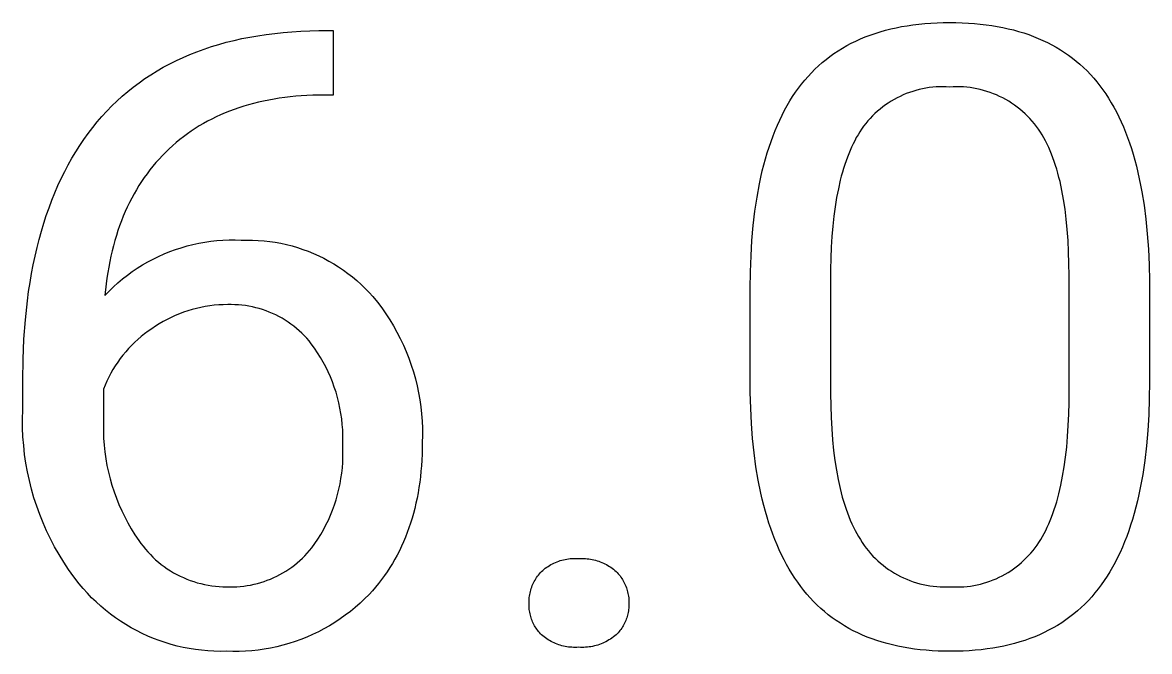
# Model space of a CAD drawing. Header units: millimetres. Extents: x -1480 to 5249, y -840 to 3860.
# Drawn here: x 3470.2 to 3540.7, y -545.5 to -506.1 of the extents above; entities that cross this region are included whole.
import ezdxf

# ---------------------------------------------------------------- set-up
doc = ezdxf.new("R2010")
doc.units = ezdxf.units.MM
doc.header["$MEASUREMENT"] = 0
doc.layers.add('Domyslna', color=7, linetype='Continuous', true_color=0x000000)

msp = doc.modelspace()

# ---------------------------------------------------------------- linework, layer by layer
at = {"layer": 'Domyslna'}
for p, q in [((3526.294, -506.161), (3526.667, -506.125)), ((3526.667, -506.125), (3527.047, -506.097)), ((3527.047, -506.097), (3527.433, -506.077)), ((3527.433, -506.077), (3527.826, -506.065)), ((3527.826, -506.065), (3528.226, -506.061)), ((3528.226, -506.061), (3528.622, -506.065)), ((3528.622, -506.065), (3529.012, -506.076)), ((3529.012, -506.076), (3529.395, -506.096)), ((3529.395, -506.096), (3529.771, -506.123)), ((3529.771, -506.123), (3530.141, -506.158)), ((3484.9, -506.885), (3485.419, -506.807)), ((3485.419, -506.807), (3485.946, -506.74)), ((3485.946, -506.74), (3486.483, -506.684)), ((3486.483, -506.684), (3487.028, -506.639)), ((3487.028, -506.639), (3487.582, -506.604)), ((3487.582, -506.604), (3488.145, -506.58)), ((3488.145, -506.58), (3488.716, -506.566)), ((3488.716, -506.566), (3489.616, -506.566)), ((3489.616, -506.566), (3489.616, -510.608)), ((3523.239, -506.847), (3523.552, -506.739)), ((3523.552, -506.739), (3523.871, -506.639)), ((3523.871, -506.639), (3524.197, -506.547)), ((3524.197, -506.547), (3524.53, -506.462)), ((3524.53, -506.462), (3524.869, -506.386)), ((3524.869, -506.386), (3525.216, -506.318)), ((3525.216, -506.318), (3525.568, -506.258)), ((3525.568, -506.258), (3525.928, -506.205)), ((3525.928, -506.205), (3526.294, -506.161)), ((3530.141, -506.158), (3530.504, -506.2)), ((3530.504, -506.2), (3530.861, -506.251)), ((3530.861, -506.251), (3531.211, -506.309)), ((3531.211, -506.309), (3531.555, -506.375)), ((3531.555, -506.375), (3531.892, -506.448)), ((3531.892, -506.448), (3532.222, -506.529)), ((3532.222, -506.529), (3532.546, -506.619)), ((3532.546, -506.619), (3532.863, -506.715)), ((3532.863, -506.715), (3533.174, -506.82)), ((3533.174, -506.82), (3533.478, -506.932)), ((3481.977, -507.574), (3482.442, -507.433)), ((3482.442, -507.433), (3482.916, -507.302)), ((3482.916, -507.302), (3483.399, -507.181)), ((3483.399, -507.181), (3483.89, -507.072)), ((3483.89, -507.072), (3484.391, -506.973)), ((3484.391, -506.973), (3484.9, -506.885)), ((3521.504, -507.666), (3521.776, -507.51)), ((3521.776, -507.51), (3522.055, -507.361)), ((3522.055, -507.361), (3522.341, -507.221)), ((3522.341, -507.221), (3522.634, -507.088)), ((3522.634, -507.088), (3522.933, -506.964)), ((3522.933, -506.964), (3523.239, -506.847)), ((3533.478, -506.932), (3533.775, -507.052)), ((3533.775, -507.052), (3534.066, -507.18)), ((3534.066, -507.18), (3534.35, -507.315)), ((3534.35, -507.315), (3534.628, -507.459)), ((3534.628, -507.459), (3534.899, -507.61)), ((3480.205, -508.247), (3480.635, -508.063)), ((3480.635, -508.063), (3481.073, -507.89)), ((3481.073, -507.89), (3481.52, -507.727)), ((3481.52, -507.727), (3481.977, -507.574)), ((3520.481, -508.372), (3520.726, -508.184)), ((3520.726, -508.184), (3520.979, -508.003)), ((3520.979, -508.003), (3521.238, -507.831)), ((3521.238, -507.831), (3521.504, -507.666)), ((3534.899, -507.61), (3535.163, -507.769)), ((3535.163, -507.769), (3535.421, -507.935)), ((3535.421, -507.935), (3535.673, -508.109)), ((3535.673, -508.109), (3535.917, -508.291)), ((3478.576, -509.092), (3478.97, -508.865)), ((3478.97, -508.865), (3479.373, -508.648)), ((3479.373, -508.648), (3479.785, -508.442)), ((3479.785, -508.442), (3480.205, -508.247)), ((3519.784, -508.986), (3520.009, -508.774)), ((3520.009, -508.774), (3520.242, -508.569)), ((3520.242, -508.569), (3520.481, -508.372)), ((3535.917, -508.291), (3536.156, -508.481)), ((3536.156, -508.481), (3536.387, -508.678)), ((3536.387, -508.678), (3536.612, -508.884)), ((3536.612, -508.884), (3536.831, -509.097)), ((3477.448, -509.837), (3477.815, -509.578)), ((3477.815, -509.578), (3478.191, -509.329)), ((3478.191, -509.329), (3478.576, -509.092)), ((3519.147, -509.672), (3519.353, -509.436)), ((3519.353, -509.436), (3519.565, -509.207)), ((3519.565, -509.207), (3519.784, -508.986)), ((3536.831, -509.097), (3537.042, -509.317)), ((3537.042, -509.317), (3537.248, -509.546)), ((3537.248, -509.546), (3537.446, -509.782)), ((3476.74, -510.387), (3477.09, -510.106)), ((3477.09, -510.106), (3477.448, -509.837)), ((3518.57, -510.431), (3518.756, -510.17)), ((3518.756, -510.17), (3518.948, -509.917)), ((3518.948, -509.917), (3519.147, -509.672)), ((3526.116, -510.314), (3525.912, -510.375)), ((3526.322, -510.26), (3526.116, -510.314)), ((3526.53, -510.214), (3526.322, -510.26)), ((3526.74, -510.174), (3526.53, -510.214)), ((3526.95, -510.142), (3526.74, -510.174)), ((3527.162, -510.117), (3526.95, -510.142)), ((3527.374, -510.099), (3527.162, -510.117)), ((3527.587, -510.089), (3527.374, -510.099)), ((3527.8, -510.086), (3527.587, -510.089)), ((3528.013, -510.091), (3527.8, -510.086)), ((3528.226, -510.103), (3528.013, -510.091)), ((3528.44, -510.091), (3528.226, -510.103)), ((3528.655, -510.086), (3528.44, -510.091)), ((3528.87, -510.089), (3528.655, -510.086)), ((3529.084, -510.1), (3528.87, -510.089)), ((3529.298, -510.117), (3529.084, -510.1)), ((3529.512, -510.142), (3529.298, -510.117)), ((3529.724, -510.175), (3529.512, -510.142)), ((3529.935, -510.214), (3529.724, -510.175)), ((3530.145, -510.261), (3529.935, -510.214)), ((3530.353, -510.315), (3530.145, -510.261)), ((3530.559, -510.376), (3530.353, -510.315)), ((3537.446, -509.782), (3537.638, -510.026)), ((3537.638, -510.026), (3537.824, -510.278)), ((3537.824, -510.278), (3538.004, -510.538)), ((3475.745, -511.292), (3476.068, -510.98)), ((3476.068, -510.98), (3476.4, -510.678)), ((3476.4, -510.678), (3476.74, -510.387)), ((3484.934, -511.055), (3484.621, -511.133)), ((3485.253, -510.983), (3484.934, -511.055)), ((3485.575, -510.918), (3485.253, -510.983)), ((3485.903, -510.859), (3485.575, -510.918)), ((3486.235, -510.806), (3485.903, -510.859)), ((3486.572, -510.759), (3486.235, -510.806)), ((3486.914, -510.719), (3486.572, -510.759)), ((3487.26, -510.684), (3486.914, -510.719)), ((3487.611, -510.656), (3487.26, -510.684)), ((3487.967, -510.634), (3487.611, -510.656)), ((3488.327, -510.618), (3487.967, -510.634)), ((3488.692, -510.608), (3488.327, -510.618)), ((3489.616, -510.608), (3488.692, -510.608)), ((3518.048, -511.265), (3518.216, -510.979)), ((3518.216, -510.979), (3518.39, -510.701)), ((3518.39, -510.701), (3518.57, -510.431)), ((3524.558, -510.993), (3524.378, -511.107)), ((3524.742, -510.885), (3524.558, -510.993)), ((3524.929, -510.783), (3524.742, -510.885)), ((3525.12, -510.688), (3524.929, -510.783)), ((3525.314, -510.6), (3525.12, -510.688)), ((3525.51, -510.518), (3525.314, -510.6)), ((3525.71, -510.443), (3525.51, -510.518)), ((3525.912, -510.375), (3525.71, -510.443)), ((3530.762, -510.444), (3530.559, -510.376)), ((3530.963, -510.52), (3530.762, -510.444)), ((3531.162, -510.602), (3530.963, -510.52)), ((3531.357, -510.69), (3531.162, -510.602)), ((3531.55, -510.786), (3531.357, -510.69)), ((3531.739, -510.888), (3531.55, -510.786)), ((3531.924, -510.997), (3531.739, -510.888)), ((3532.106, -511.111), (3531.924, -510.997)), ((3538.004, -510.538), (3538.179, -510.807)), ((3538.179, -510.807), (3538.348, -511.084)), ((3475.127, -511.949), (3475.432, -511.615)), ((3475.432, -511.615), (3475.745, -511.292)), ((3482.838, -511.728), (3482.557, -511.849)), ((3483.123, -511.614), (3482.838, -511.728)), ((3483.413, -511.505), (3483.123, -511.614)), ((3483.708, -511.403), (3483.413, -511.505)), ((3484.008, -511.307), (3483.708, -511.403)), ((3484.312, -511.216), (3484.008, -511.307)), ((3484.621, -511.133), (3484.312, -511.216)), ((3517.73, -511.864), (3517.886, -511.56)), ((3517.886, -511.56), (3518.048, -511.265)), ((3523.545, -511.768), (3523.392, -511.917)), ((3523.702, -511.625), (3523.545, -511.768)), ((3523.864, -511.487), (3523.702, -511.625)), ((3524.031, -511.354), (3523.864, -511.487)), ((3524.203, -511.228), (3524.031, -511.354)), ((3524.378, -511.107), (3524.203, -511.228)), ((3532.283, -511.232), (3532.106, -511.111)), ((3532.456, -511.359), (3532.283, -511.232)), ((3532.625, -511.492), (3532.456, -511.359)), ((3532.789, -511.631), (3532.625, -511.492)), ((3532.948, -511.775), (3532.789, -511.631)), ((3538.348, -511.084), (3538.511, -511.37)), ((3538.511, -511.37), (3538.668, -511.664)), ((3538.668, -511.664), (3538.819, -511.967)), ((3474.544, -512.648), (3474.831, -512.294)), ((3474.831, -512.294), (3475.127, -511.949)), ((3481.481, -512.395), (3481.223, -512.546)), ((3481.743, -512.249), (3481.481, -512.395)), ((3482.01, -512.11), (3481.743, -512.249)), ((3482.281, -511.976), (3482.01, -512.11)), ((3482.557, -511.849), (3482.281, -511.976)), ((3517.435, -512.496), (3517.579, -512.176)), ((3517.579, -512.176), (3517.73, -511.864)), ((3522.967, -512.395), (3522.837, -512.563)), ((3523.103, -512.231), (3522.967, -512.395)), ((3523.245, -512.072), (3523.103, -512.231)), ((3523.392, -511.917), (3523.245, -512.072)), ((3533.102, -511.925), (3532.948, -511.775)), ((3533.251, -512.08), (3533.102, -511.925)), ((3533.395, -512.239), (3533.251, -512.08)), ((3533.532, -512.404), (3533.395, -512.239)), ((3533.665, -512.573), (3533.532, -512.404)), ((3538.819, -511.967), (3538.965, -512.277)), ((3538.965, -512.277), (3539.105, -512.597)), ((3473.997, -513.387), (3474.266, -513.013)), ((3474.266, -513.013), (3474.544, -512.648)), ((3480.479, -513.039), (3480.241, -513.215)), ((3480.723, -512.868), (3480.479, -513.039)), ((3480.971, -512.704), (3480.723, -512.868)), ((3481.223, -512.546), (3480.971, -512.704)), ((3517.037, -513.509), (3517.163, -513.163)), ((3517.163, -513.163), (3517.296, -512.825)), ((3517.296, -512.825), (3517.435, -512.496)), ((3522.485, -513.092), (3522.379, -513.276)), ((3522.594, -512.913), (3522.485, -513.092)), ((3522.712, -512.736), (3522.594, -512.913)), ((3522.837, -512.563), (3522.712, -512.736)), ((3533.791, -512.747), (3533.665, -512.573)), ((3533.911, -512.925), (3533.791, -512.747)), ((3534.021, -513.105), (3533.911, -512.925)), ((3534.128, -513.291), (3534.021, -513.105)), ((3539.105, -512.597), (3539.239, -512.924)), ((3539.239, -512.924), (3539.368, -513.26)), ((3473.487, -514.165), (3473.737, -513.771)), ((3473.737, -513.771), (3473.997, -513.387)), ((3479.553, -513.782), (3479.333, -513.983)), ((3479.777, -513.587), (3479.553, -513.782)), ((3480.007, -513.398), (3479.777, -513.587)), ((3480.241, -513.215), (3480.007, -513.398)), ((3516.801, -514.226), (3516.916, -513.863)), ((3516.916, -513.863), (3517.037, -513.509)), ((3522.083, -513.865), (3521.991, -514.073)), ((3522.178, -513.663), (3522.083, -513.865)), ((3522.277, -513.467), (3522.178, -513.663)), ((3522.379, -513.276), (3522.277, -513.467)), ((3534.232, -513.484), (3534.128, -513.291)), ((3534.332, -513.683), (3534.232, -513.484)), ((3534.428, -513.889), (3534.332, -513.683)), ((3534.521, -514.101), (3534.428, -513.889)), ((3539.368, -513.26), (3539.49, -513.605)), ((3539.49, -513.605), (3539.607, -513.958)), ((3473.013, -514.981), (3473.245, -514.568)), ((3473.245, -514.568), (3473.487, -514.165)), ((3478.909, -514.402), (3478.705, -514.619)), ((3479.118, -514.19), (3478.909, -514.402)), ((3479.333, -513.983), (3479.118, -514.19)), ((3516.692, -514.598), (3516.801, -514.226)), ((3521.816, -514.507), (3521.734, -514.733)), ((3521.902, -514.287), (3521.816, -514.507)), ((3521.991, -514.073), (3521.902, -514.287)), ((3534.61, -514.32), (3534.521, -514.101)), ((3534.696, -514.545), (3534.61, -514.32)), ((3534.778, -514.777), (3534.696, -514.545)), ((3539.607, -513.958), (3539.719, -514.319)), ((3539.719, -514.319), (3539.824, -514.689)), ((3472.79, -515.404), (3473.013, -514.981)), ((3478.13, -515.302), (3477.95, -515.54)), ((3478.316, -515.069), (3478.13, -515.302)), ((3478.508, -514.841), (3478.316, -515.069)), ((3478.705, -514.619), (3478.508, -514.841)), ((3516.491, -515.366), (3516.588, -514.978)), ((3516.588, -514.978), (3516.692, -514.598)), ((3521.58, -515.202), (3521.508, -515.445)), ((3521.656, -514.964), (3521.58, -515.202)), ((3521.734, -514.733), (3521.656, -514.964)), ((3534.857, -515.016), (3534.778, -514.777)), ((3534.933, -515.261), (3534.857, -515.016)), ((3535.004, -515.512), (3534.933, -515.261)), ((3539.824, -514.689), (3539.924, -515.067)), ((3539.924, -515.067), (3540.018, -515.453)), ((3472.37, -516.279), (3472.575, -515.837)), ((3472.575, -515.837), (3472.79, -515.404)), ((3477.775, -515.783), (3477.606, -516.031)), ((3477.95, -515.54), (3477.775, -515.783)), ((3516.314, -516.169), (3516.4, -515.763)), ((3516.4, -515.763), (3516.491, -515.366)), ((3521.374, -515.95), (3521.253, -516.478)), ((3521.439, -515.694), (3521.374, -515.95)), ((3521.508, -515.445), (3521.439, -515.694)), ((3535.073, -515.771), (3535.004, -515.512)), ((3535.138, -516.035), (3535.073, -515.771)), ((3540.018, -515.453), (3540.106, -515.848)), ((3540.106, -515.848), (3540.189, -516.252)), ((3472.175, -516.732), (3472.37, -516.279)), ((3477.286, -516.543), (3477.134, -516.807)), ((3477.443, -516.285), (3477.286, -516.543)), ((3477.606, -516.031), (3477.443, -516.285)), ((3516.161, -517.005), (3516.314, -516.169)), ((3521.253, -516.478), (3521.146, -517.029)), ((3535.257, -516.584), (3535.138, -516.035)), ((3535.362, -517.159), (3535.257, -516.584)), ((3540.189, -516.252), (3540.266, -516.663)), ((3540.266, -516.663), (3540.402, -517.512)), ((3471.81, -517.665), (3471.988, -517.194)), ((3471.988, -517.194), (3472.175, -516.732)), ((3476.848, -517.35), (3476.714, -517.63)), ((3476.988, -517.076), (3476.848, -517.35)), ((3477.134, -516.807), (3476.988, -517.076)), ((3516.031, -517.876), (3516.161, -517.005)), ((3521.146, -517.029), (3521.052, -517.604)), ((3535.453, -517.76), (3535.362, -517.159)), ((3471.641, -518.147), (3471.81, -517.665)), ((3476.585, -517.914), (3476.462, -518.204)), ((3476.714, -517.63), (3476.585, -517.914)), ((3515.925, -518.78), (3516.031, -517.876)), ((3521.052, -517.604), (3520.972, -518.203)), ((3535.53, -518.388), (3535.453, -517.76)), ((3540.402, -517.512), (3540.516, -518.395)), ((3471.332, -519.139), (3471.482, -518.638)), ((3471.482, -518.638), (3471.641, -518.147)), ((3476.233, -518.799), (3476.128, -519.104)), ((3476.345, -518.499), (3476.233, -518.799)), ((3476.462, -518.204), (3476.345, -518.499)), ((3515.842, -519.719), (3515.925, -518.78)), ((3520.905, -518.825), (3520.851, -519.471)), ((3520.972, -518.203), (3520.905, -518.825)), ((3535.593, -519.041), (3535.53, -518.388)), ((3540.516, -518.395), (3540.607, -519.31)), ((3471.19, -519.65), (3471.332, -519.139)), ((3476.028, -519.415), (3475.934, -519.73)), ((3476.128, -519.104), (3476.028, -519.415)), ((3520.851, -519.471), (3520.811, -520.14)), ((3535.642, -519.721), (3535.593, -519.041)), ((3540.607, -519.31), (3540.674, -520.26)), ((3470.935, -520.7), (3471.058, -520.17)), ((3471.058, -520.17), (3471.19, -519.65)), ((3475.845, -520.051), (3475.762, -520.377)), ((3475.934, -519.73), (3475.845, -520.051)), ((3479.728, -520.29), (3480.09, -520.172)), ((3480.09, -520.172), (3480.456, -520.066)), ((3480.456, -520.066), (3480.825, -519.974)), ((3480.825, -519.974), (3481.197, -519.894)), ((3481.197, -519.894), (3481.572, -519.827)), ((3481.572, -519.827), (3481.949, -519.773)), ((3481.949, -519.773), (3482.327, -519.732)), ((3482.327, -519.732), (3482.707, -519.705)), ((3482.707, -519.705), (3483.088, -519.691)), ((3483.088, -519.691), (3483.468, -519.69)), ((3483.468, -519.69), (3483.849, -519.702)), ((3483.849, -519.702), (3484.206, -519.694)), ((3484.206, -519.694), (3484.563, -519.698)), ((3484.563, -519.698), (3484.92, -519.714)), ((3484.92, -519.714), (3485.276, -519.742)), ((3485.276, -519.742), (3485.631, -519.782)), ((3485.631, -519.782), (3485.984, -519.835)), ((3485.984, -519.835), (3486.335, -519.899)), ((3486.335, -519.899), (3486.684, -519.976)), ((3486.684, -519.976), (3487.03, -520.065)), ((3487.03, -520.065), (3487.373, -520.165)), ((3487.373, -520.165), (3487.712, -520.277)), ((3515.783, -520.691), (3515.842, -519.719)), ((3520.811, -520.14), (3520.784, -520.833)), ((3535.677, -520.427), (3535.642, -519.721)), ((3470.821, -521.24), (3470.935, -520.7)), ((3475.685, -520.709), (3475.614, -521.045)), ((3475.762, -520.377), (3475.685, -520.709)), ((3477.993, -521.067), (3478.328, -520.887)), ((3478.328, -520.887), (3478.67, -520.72)), ((3478.67, -520.72), (3479.018, -520.565)), ((3479.018, -520.565), (3479.371, -520.421)), ((3479.371, -520.421), (3479.728, -520.29)), ((3487.712, -520.277), (3488.047, -520.401)), ((3488.047, -520.401), (3488.377, -520.536)), ((3488.377, -520.536), (3488.703, -520.683)), ((3488.703, -520.683), (3489.024, -520.84)), ((3489.024, -520.84), (3489.339, -521.008)), ((3515.748, -521.697), (3515.783, -520.691)), ((3520.784, -520.833), (3520.771, -521.55)), ((3535.698, -521.159), (3535.677, -520.427)), ((3540.674, -520.26), (3540.719, -521.243)), ((3470.717, -521.79), (3470.821, -521.24)), ((3475.548, -521.386), (3475.489, -521.733)), ((3475.614, -521.045), (3475.548, -521.386)), ((3477.025, -521.673), (3477.341, -521.46)), ((3477.341, -521.46), (3477.663, -521.258)), ((3477.663, -521.258), (3477.993, -521.067)), ((3489.339, -521.008), (3489.648, -521.188)), ((3489.648, -521.188), (3489.95, -521.377)), ((3489.95, -521.377), (3490.246, -521.577)), ((3490.246, -521.577), (3490.535, -521.787)), ((3520.771, -521.55), (3520.771, -529.322)), ((3535.705, -521.917), (3535.698, -521.159)), ((3540.719, -521.243), (3540.74, -522.26)), ((3470.534, -522.919), (3470.621, -522.35)), ((3470.621, -522.35), (3470.717, -521.79)), ((3475.435, -522.085), (3475.386, -522.442)), ((3475.489, -521.733), (3475.435, -522.085)), ((3476.127, -522.378), (3476.418, -522.133)), ((3476.418, -522.133), (3476.718, -521.898)), ((3476.718, -521.898), (3477.025, -521.673)), ((3490.535, -521.787), (3490.817, -522.007)), ((3490.817, -522.007), (3491.091, -522.236)), ((3491.091, -522.236), (3491.356, -522.475)), ((3515.736, -522.738), (3515.748, -521.697)), ((3535.705, -529.874), (3535.705, -521.917)), ((3540.74, -522.26), (3540.74, -528.584)), ((3470.457, -523.498), (3470.534, -522.919)), ((3475.386, -522.442), (3475.307, -523.172)), ((3475.307, -523.172), (3475.571, -522.898)), ((3475.571, -522.898), (3475.844, -522.633)), ((3475.844, -522.633), (3476.127, -522.378)), ((3491.356, -522.475), (3491.614, -522.722)), ((3491.614, -522.722), (3491.863, -522.978)), ((3491.863, -522.978), (3492.103, -523.243)), ((3515.736, -529.243), (3515.736, -522.738)), ((3470.329, -524.685), (3470.457, -523.498)), ((3482.439, -523.762), (3482.158, -523.785)), ((3482.721, -523.748), (3482.439, -523.762)), ((3483.003, -523.744), (3482.721, -523.748)), ((3483.225, -523.741), (3483.003, -523.744)), ((3483.447, -523.745), (3483.225, -523.741)), ((3483.669, -523.758), (3483.447, -523.745)), ((3483.89, -523.777), (3483.669, -523.758)), ((3492.103, -523.243), (3492.384, -523.593)), ((3492.384, -523.593), (3492.653, -523.952)), ((3479.714, -524.424), (3479.457, -524.541)), ((3479.974, -524.316), (3479.714, -524.424)), ((3480.238, -524.217), (3479.974, -524.316)), ((3480.505, -524.127), (3480.238, -524.217)), ((3480.775, -524.046), (3480.505, -524.127)), ((3481.048, -523.975), (3480.775, -524.046)), ((3481.323, -523.913), (3481.048, -523.975)), ((3481.6, -523.861), (3481.323, -523.913)), ((3481.878, -523.818), (3481.6, -523.861)), ((3482.158, -523.785), (3481.878, -523.818)), ((3484.111, -523.805), (3483.89, -523.777)), ((3484.33, -523.84), (3484.111, -523.805)), ((3484.548, -523.883), (3484.33, -523.84)), ((3484.765, -523.933), (3484.548, -523.883)), ((3484.979, -523.991), (3484.765, -523.933)), ((3485.192, -524.056), (3484.979, -523.991)), ((3485.402, -524.129), (3485.192, -524.056)), ((3485.609, -524.209), (3485.402, -524.129)), ((3485.813, -524.296), (3485.609, -524.209)), ((3486.015, -524.39), (3485.813, -524.296)), ((3486.213, -524.491), (3486.015, -524.39)), ((3492.653, -523.952), (3492.91, -524.32)), ((3492.91, -524.32), (3493.155, -524.696)), ((3470.238, -525.911), (3470.329, -524.685)), ((3478.476, -525.095), (3478.243, -525.254)), ((3478.714, -524.944), (3478.476, -525.095)), ((3478.957, -524.801), (3478.714, -524.944)), ((3479.205, -524.667), (3478.957, -524.801)), ((3479.457, -524.541), (3479.205, -524.667)), ((3486.407, -524.599), (3486.213, -524.491)), ((3486.597, -524.714), (3486.407, -524.599)), ((3486.784, -524.835), (3486.597, -524.714)), ((3486.966, -524.962), (3486.784, -524.835)), ((3487.143, -525.096), (3486.966, -524.962)), ((3487.316, -525.236), (3487.143, -525.096)), ((3493.155, -524.696), (3493.387, -525.08)), ((3493.387, -525.08), (3493.606, -525.472)), ((3477.585, -525.742), (3477.377, -525.919)), ((3477.799, -525.572), (3477.585, -525.742)), ((3478.018, -525.409), (3477.799, -525.572)), ((3478.243, -525.254), (3478.018, -525.409)), ((3487.483, -525.382), (3487.316, -525.236)), ((3487.646, -525.534), (3487.483, -525.382)), ((3487.803, -525.691), (3487.646, -525.534)), ((3487.955, -525.853), (3487.803, -525.691)), ((3488.1, -526.021), (3487.955, -525.853)), ((3493.606, -525.472), (3493.812, -525.871)), ((3493.812, -525.871), (3494.004, -526.276)), ((3470.184, -527.177), (3470.238, -525.911)), ((3476.792, -526.494), (3476.611, -526.698)), ((3476.981, -526.296), (3476.792, -526.494)), ((3477.176, -526.104), (3476.981, -526.296)), ((3477.377, -525.919), (3477.176, -526.104)), ((3488.24, -526.193), (3488.1, -526.021)), ((3488.441, -526.471), (3488.24, -526.193)), ((3488.632, -526.755), (3488.441, -526.471)), ((3494.004, -526.276), (3494.182, -526.688)), ((3470.165, -528.481), (3470.184, -527.177)), ((3476.27, -527.125), (3476.111, -527.347)), ((3476.437, -526.909), (3476.27, -527.125)), ((3476.611, -526.698), (3476.437, -526.909)), ((3488.813, -527.046), (3488.632, -526.755)), ((3488.984, -527.343), (3488.813, -527.046)), ((3494.182, -526.688), (3494.347, -527.106)), ((3494.347, -527.106), (3494.498, -527.528)), ((3475.817, -527.808), (3475.681, -528.045)), ((3475.96, -527.575), (3475.817, -527.808)), ((3476.111, -527.347), (3475.96, -527.575)), ((3489.144, -527.646), (3488.984, -527.343)), ((3489.295, -527.954), (3489.144, -527.646)), ((3489.434, -528.267), (3489.295, -527.954)), ((3494.498, -527.528), (3494.634, -527.956)), ((3494.634, -527.956), (3494.756, -528.388)), ((3470.165, -530.352), (3470.165, -528.481)), ((3475.436, -528.533), (3475.326, -528.784)), ((3475.555, -528.287), (3475.436, -528.533)), ((3475.681, -528.045), (3475.555, -528.287)), ((3489.562, -528.584), (3489.434, -528.267)), ((3489.68, -528.906), (3489.562, -528.584)), ((3494.756, -528.388), (3494.864, -528.824)), ((3540.74, -528.584), (3540.729, -529.636)), ((3475.326, -528.784), (3475.225, -529.037)), ((3475.225, -529.037), (3475.225, -530.837)), ((3489.786, -529.232), (3489.68, -528.906)), ((3489.881, -529.561), (3489.786, -529.232)), ((3494.864, -528.824), (3494.957, -529.263)), ((3494.957, -529.263), (3495.035, -529.705)), ((3515.761, -530.238), (3515.736, -529.243)), ((3520.771, -529.322), (3520.778, -530.084)), ((3489.964, -529.893), (3489.881, -529.561)), ((3490.036, -530.228), (3489.964, -529.893)), ((3495.035, -529.705), (3495.098, -530.149)), ((3520.778, -530.084), (3520.8, -530.82)), ((3535.688, -530.61), (3535.705, -529.874)), ((3540.729, -529.636), (3540.693, -530.655)), ((3470.151, -530.909), (3470.165, -530.352)), ((3490.097, -530.565), (3490.036, -530.228)), ((3490.145, -530.904), (3490.097, -530.565)), ((3495.098, -530.149), (3495.147, -530.595)), ((3495.147, -530.595), (3495.18, -531.043)), ((3515.809, -531.202), (3515.761, -530.238)), ((3520.8, -530.82), (3520.837, -531.532)), ((3535.658, -531.321), (3535.688, -530.61)), ((3540.693, -530.655), (3540.634, -531.639)), ((3470.156, -531.465), (3470.151, -530.909)), ((3470.179, -532.022), (3470.156, -531.465)), ((3475.225, -530.837), (3475.212, -531.265)), ((3475.212, -531.265), (3475.213, -531.693)), ((3490.182, -531.245), (3490.145, -530.904)), ((3490.208, -531.586), (3490.182, -531.245)), ((3495.18, -531.043), (3495.198, -531.491)), ((3495.198, -531.491), (3495.202, -531.94)), ((3515.881, -532.134), (3515.809, -531.202)), ((3520.837, -531.532), (3520.888, -532.217)), ((3535.614, -532.007), (3535.658, -531.321)), ((3470.222, -532.577), (3470.179, -532.022)), ((3475.213, -531.693), (3475.229, -532.121)), ((3475.229, -532.121), (3475.26, -532.548)), ((3490.221, -531.929), (3490.208, -531.586)), ((3490.223, -532.271), (3490.221, -531.929)), ((3495.202, -531.94), (3495.19, -532.389)), ((3515.975, -533.035), (3515.881, -532.134)), ((3520.888, -532.217), (3520.953, -532.878)), ((3535.556, -532.668), (3535.614, -532.007)), ((3540.634, -531.639), (3540.552, -532.589)), ((3470.283, -533.131), (3470.222, -532.577)), ((3475.26, -532.548), (3475.306, -532.974)), ((3490.212, -532.614), (3490.223, -532.271)), ((3490.222, -532.953), (3490.212, -532.614)), ((3495.187, -532.758), (3495.177, -533.122)), ((3495.19, -532.389), (3495.187, -532.758)), ((3520.953, -532.878), (3521.033, -533.513)), ((3535.486, -533.304), (3535.556, -532.668)), ((3540.552, -532.589), (3540.446, -533.505)), ((3470.363, -533.682), (3470.283, -533.131)), ((3475.306, -532.974), (3475.366, -533.397)), ((3475.366, -533.397), (3475.441, -533.819)), ((3490.183, -533.972), (3490.208, -533.633)), ((3490.208, -533.633), (3490.221, -533.294)), ((3490.221, -533.294), (3490.222, -532.953)), ((3495.161, -533.482), (3495.138, -533.838)), ((3495.177, -533.122), (3495.161, -533.482)), ((3516.092, -533.905), (3515.975, -533.035)), ((3521.033, -533.513), (3521.128, -534.123)), ((3535.401, -533.914), (3535.486, -533.304)), ((3540.446, -533.505), (3540.316, -534.386)), ((3470.461, -534.23), (3470.363, -533.682)), ((3470.579, -534.774), (3470.461, -534.23)), ((3475.441, -533.819), (3475.53, -534.238)), ((3475.53, -534.238), (3475.634, -534.653)), ((3490.098, -534.647), (3490.146, -534.311)), ((3490.146, -534.311), (3490.183, -533.972)), ((3495.109, -534.188), (3495.073, -534.534)), ((3495.138, -533.838), (3495.109, -534.188)), ((3516.232, -534.743), (3516.092, -533.905)), ((3521.128, -534.123), (3521.237, -534.708)), ((3535.303, -534.5), (3535.401, -533.914)), ((3470.714, -535.315), (3470.579, -534.774)), ((3475.634, -534.653), (3475.752, -535.064)), ((3475.752, -535.064), (3475.884, -535.472)), ((3489.968, -535.315), (3490.039, -534.982)), ((3490.039, -534.982), (3490.098, -534.647)), ((3495.031, -534.876), (3494.982, -535.212)), ((3495.073, -534.534), (3495.031, -534.876)), ((3516.395, -535.55), (3516.232, -534.743)), ((3521.237, -534.708), (3521.361, -535.267)), ((3535.067, -535.596), (3535.192, -535.061)), ((3535.192, -535.061), (3535.303, -534.5)), ((3540.316, -534.386), (3540.162, -535.233)), ((3470.868, -535.85), (3470.714, -535.315)), ((3475.884, -535.472), (3476.03, -535.874)), ((3489.792, -535.971), (3489.886, -535.644)), ((3489.886, -535.644), (3489.968, -535.315)), ((3494.927, -535.544), (3494.865, -535.872)), ((3494.982, -535.212), (3494.927, -535.544)), ((3516.485, -535.942), (3516.395, -535.55)), ((3521.361, -535.267), (3521.428, -535.537)), ((3521.428, -535.537), (3521.499, -535.801)), ((3534.999, -535.855), (3535.067, -535.596)), ((3540.077, -535.643), (3539.985, -536.045)), ((3540.162, -535.233), (3540.077, -535.643)), ((3471.04, -536.38), (3470.868, -535.85)), ((3471.23, -536.903), (3471.04, -536.38)), ((3476.03, -535.874), (3476.19, -536.271)), ((3476.19, -536.271), (3476.364, -536.662)), ((3489.571, -536.615), (3489.687, -536.295)), ((3489.687, -536.295), (3489.792, -535.971)), ((3494.797, -536.195), (3494.722, -536.513)), ((3494.865, -535.872), (3494.797, -536.195)), ((3516.58, -536.326), (3516.485, -535.942)), ((3516.682, -536.702), (3516.58, -536.326)), ((3521.499, -535.801), (3521.574, -536.059)), ((3521.574, -536.059), (3521.652, -536.31)), ((3521.652, -536.31), (3521.734, -536.555)), ((3534.777, -536.593), (3534.854, -536.353)), ((3534.854, -536.353), (3534.929, -536.107)), ((3534.929, -536.107), (3534.999, -535.855)), ((3539.888, -536.438), (3539.785, -536.823)), ((3539.985, -536.045), (3539.888, -536.438)), ((3471.437, -537.42), (3471.23, -536.903)), ((3476.364, -536.662), (3476.551, -537.047)), ((3476.551, -537.047), (3476.751, -537.426)), ((3489.307, -537.241), (3489.445, -536.93)), ((3489.445, -536.93), (3489.571, -536.615)), ((3494.553, -537.135), (3494.458, -537.439)), ((3494.641, -536.826), (3494.553, -537.135)), ((3494.722, -536.513), (3494.641, -536.826)), ((3516.789, -537.07), (3516.682, -536.702)), ((3516.902, -537.43), (3516.789, -537.07)), ((3521.734, -536.555), (3521.819, -536.793)), ((3521.819, -536.793), (3521.909, -537.025)), ((3521.909, -537.025), (3522.001, -537.251)), ((3534.524, -537.274), (3534.611, -537.053)), ((3534.611, -537.053), (3534.696, -536.826)), ((3534.696, -536.826), (3534.777, -536.593)), ((3539.785, -536.823), (3539.676, -537.199)), ((3471.662, -537.929), (3471.437, -537.42)), ((3476.751, -537.426), (3476.964, -537.797)), ((3476.964, -537.797), (3477.19, -538.161)), ((3488.832, -538.143), (3489.001, -537.848)), ((3489.001, -537.848), (3489.159, -537.547)), ((3489.159, -537.547), (3489.307, -537.241)), ((3494.358, -537.739), (3494.25, -538.034)), ((3494.458, -537.439), (3494.358, -537.739)), ((3517.021, -537.783), (3516.902, -537.43)), ((3517.145, -538.127), (3517.021, -537.783)), ((3522.001, -537.251), (3522.098, -537.471)), ((3522.098, -537.471), (3522.198, -537.684)), ((3522.198, -537.684), (3522.302, -537.891)), ((3522.302, -537.891), (3522.409, -538.091)), ((3534.24, -537.899), (3534.338, -537.697)), ((3534.338, -537.697), (3534.432, -537.489)), ((3534.432, -537.489), (3534.524, -537.274)), ((3539.561, -537.567), (3539.44, -537.926)), ((3539.676, -537.199), (3539.561, -537.567)), ((3471.904, -538.431), (3471.662, -537.929)), ((3472.163, -538.924), (3471.904, -538.431)), ((3477.19, -538.161), (3477.428, -538.517)), ((3477.428, -538.517), (3477.561, -538.705)), ((3488.465, -538.716), (3488.653, -538.433)), ((3488.653, -538.433), (3488.832, -538.143)), ((3494.136, -538.324), (3494.016, -538.61)), ((3494.25, -538.034), (3494.136, -538.324)), ((3517.276, -538.464), (3517.145, -538.127)), ((3517.412, -538.793), (3517.276, -538.464)), ((3522.409, -538.091), (3522.52, -538.285)), ((3522.52, -538.285), (3522.635, -538.473)), ((3522.635, -538.473), (3522.751, -538.655)), ((3533.815, -538.645), (3533.926, -538.468)), ((3533.926, -538.468), (3534.034, -538.284)), ((3534.034, -538.284), (3534.139, -538.095)), ((3534.139, -538.095), (3534.24, -537.899)), ((3539.313, -538.276), (3539.18, -538.618)), ((3539.44, -537.926), (3539.313, -538.276)), ((3472.439, -539.408), (3472.163, -538.924)), ((3477.561, -538.705), (3477.701, -538.889)), ((3477.701, -538.889), (3477.847, -539.068)), ((3477.847, -539.068), (3477.999, -539.242)), ((3477.999, -539.242), (3478.157, -539.411)), ((3487.984, -539.324), (3488.128, -539.16)), ((3488.128, -539.16), (3488.267, -538.992)), ((3488.267, -538.992), (3488.465, -538.716)), ((3493.756, -539.167), (3493.616, -539.439)), ((3493.889, -538.891), (3493.756, -539.167)), ((3494.016, -538.61), (3493.889, -538.891)), ((3517.553, -539.114), (3517.412, -538.793)), ((3517.701, -539.427), (3517.553, -539.114)), ((3522.751, -538.655), (3522.873, -538.833)), ((3522.873, -538.833), (3523.002, -539.006)), ((3523.002, -539.006), (3523.136, -539.175)), ((3523.136, -539.175), (3523.276, -539.339)), ((3533.312, -539.314), (3533.446, -539.153)), ((3533.446, -539.153), (3533.575, -538.988)), ((3533.575, -538.988), (3533.698, -538.818)), ((3533.698, -538.818), (3533.815, -538.645)), ((3538.897, -539.276), (3538.747, -539.592)), ((3539.042, -538.951), (3538.897, -539.276)), ((3539.18, -538.618), (3539.042, -538.951)), ((3472.731, -539.882), (3472.439, -539.408)), ((3473.039, -540.346), (3472.731, -539.882)), ((3478.157, -539.411), (3478.321, -539.574)), ((3478.321, -539.574), (3478.49, -539.731)), ((3478.49, -539.731), (3478.665, -539.882)), ((3478.665, -539.882), (3478.845, -540.027)), ((3487.187, -540.063), (3487.356, -539.926)), ((3487.356, -539.926), (3487.521, -539.783)), ((3487.521, -539.783), (3487.68, -539.635)), ((3487.68, -539.635), (3487.835, -539.482)), ((3487.835, -539.482), (3487.984, -539.324)), ((3493.317, -539.969), (3493.157, -540.226)), ((3493.47, -539.706), (3493.317, -539.969)), ((3493.616, -539.439), (3493.47, -539.706)), ((3503.252, -540.036), (3503.346, -539.987)), ((3503.346, -539.987), (3503.44, -539.94)), ((3503.44, -539.94), (3503.537, -539.897)), ((3503.537, -539.897), (3503.635, -539.857)), ((3503.635, -539.857), (3503.734, -539.821)), ((3503.734, -539.821), (3503.834, -539.788)), ((3503.834, -539.788), (3503.935, -539.759)), ((3503.935, -539.759), (3504.037, -539.733)), ((3504.037, -539.733), (3504.141, -539.71)), ((3504.141, -539.71), (3504.244, -539.691)), ((3504.244, -539.691), (3504.349, -539.676)), ((3504.349, -539.676), (3504.454, -539.664)), ((3504.454, -539.664), (3504.559, -539.656)), ((3504.559, -539.656), (3504.664, -539.651)), ((3504.664, -539.651), (3504.77, -539.65)), ((3504.77, -539.65), (3504.875, -539.653)), ((3504.875, -539.653), (3504.981, -539.659)), ((3504.981, -539.659), (3505.087, -539.653)), ((3505.087, -539.653), (3505.194, -539.651)), ((3505.194, -539.651), (3505.3, -539.652)), ((3505.3, -539.652), (3505.407, -539.657)), ((3505.407, -539.657), (3505.513, -539.666)), ((3505.513, -539.666), (3505.619, -539.678)), ((3505.619, -539.678), (3505.724, -539.693)), ((3505.724, -539.693), (3505.829, -539.712)), ((3505.829, -539.712), (3505.933, -539.735)), ((3505.933, -539.735), (3506.036, -539.761)), ((3506.036, -539.761), (3506.138, -539.79)), ((3506.138, -539.79), (3506.24, -539.823)), ((3506.24, -539.823), (3506.34, -539.86)), ((3506.34, -539.86), (3506.439, -539.899)), ((3506.439, -539.899), (3506.536, -539.942)), ((3506.536, -539.942), (3506.632, -539.989)), ((3506.632, -539.989), (3506.726, -540.038)), ((3517.854, -539.733), (3517.701, -539.427)), ((3518.013, -540.03), (3517.854, -539.733)), ((3523.276, -539.339), (3523.422, -539.498)), ((3523.422, -539.498), (3523.573, -539.652)), ((3523.573, -539.652), (3523.73, -539.8)), ((3523.73, -539.8), (3523.891, -539.943)), ((3523.891, -539.943), (3524.058, -540.081)), ((3532.563, -540.044), (3532.722, -539.909)), ((3532.722, -539.909), (3532.877, -539.768)), ((3532.877, -539.768), (3533.027, -539.621)), ((3533.027, -539.621), (3533.172, -539.47)), ((3533.172, -539.47), (3533.312, -539.314)), ((3538.59, -539.899), (3538.428, -540.198)), ((3538.747, -539.592), (3538.59, -539.899)), ((3473.362, -540.8), (3473.039, -540.346)), ((3478.845, -540.027), (3479.03, -540.165)), ((3479.03, -540.165), (3479.219, -540.298)), ((3479.219, -540.298), (3479.413, -540.423)), ((3479.413, -540.423), (3479.611, -540.542)), ((3479.611, -540.542), (3479.813, -540.653)), ((3479.813, -540.653), (3480.019, -540.758)), ((3486.083, -540.758), (3486.276, -540.658)), ((3486.276, -540.658), (3486.466, -540.551)), ((3486.466, -540.551), (3486.652, -540.438)), ((3486.652, -540.438), (3486.835, -540.319)), ((3486.835, -540.319), (3487.013, -540.194)), ((3487.013, -540.194), (3487.187, -540.063)), ((3492.991, -540.48), (3492.819, -540.728)), ((3493.157, -540.226), (3492.991, -540.48)), ((3502.409, -540.766), (3502.466, -540.688)), ((3502.466, -540.688), (3502.527, -540.613)), ((3502.527, -540.613), (3502.59, -540.539)), ((3502.59, -540.539), (3502.655, -540.468)), ((3502.655, -540.468), (3502.734, -540.398)), ((3502.734, -540.398), (3502.815, -540.33)), ((3502.815, -540.33), (3502.898, -540.266)), ((3502.898, -540.266), (3502.984, -540.204)), ((3502.984, -540.204), (3503.071, -540.145)), ((3503.071, -540.145), (3503.161, -540.089)), ((3503.161, -540.089), (3503.252, -540.036)), ((3506.726, -540.038), (3506.819, -540.091)), ((3506.819, -540.091), (3506.91, -540.146)), ((3506.91, -540.146), (3506.999, -540.205)), ((3506.999, -540.205), (3507.085, -540.267)), ((3507.085, -540.267), (3507.17, -540.331)), ((3507.17, -540.331), (3507.253, -540.398)), ((3507.253, -540.398), (3507.333, -540.468)), ((3507.333, -540.468), (3507.397, -540.536)), ((3507.397, -540.536), (3507.46, -540.605)), ((3507.46, -540.605), (3507.52, -540.676)), ((3507.52, -540.676), (3507.577, -540.749)), ((3518.177, -540.32), (3518.013, -540.03)), ((3518.348, -540.602), (3518.177, -540.32)), ((3518.524, -540.876), (3518.348, -540.602)), ((3524.058, -540.081), (3524.229, -540.212)), ((3524.229, -540.212), (3524.404, -540.338)), ((3524.404, -540.338), (3524.584, -540.457)), ((3524.584, -540.457), (3524.767, -540.57)), ((3524.767, -540.57), (3524.955, -540.677)), ((3524.955, -540.677), (3525.146, -540.777)), ((3531.517, -540.737), (3531.7, -540.637)), ((3531.7, -540.637), (3531.881, -540.53)), ((3531.881, -540.53), (3532.057, -540.418)), ((3532.057, -540.418), (3532.23, -540.299)), ((3532.23, -540.299), (3532.398, -540.174)), ((3532.398, -540.174), (3532.563, -540.044)), ((3538.26, -540.488), (3538.086, -540.77)), ((3538.428, -540.198), (3538.26, -540.488)), ((3473.701, -541.242), (3473.362, -540.8)), ((3473.951, -541.54), (3473.701, -541.242)), ((3480.019, -540.758), (3480.229, -540.855)), ((3480.229, -540.855), (3480.442, -540.945)), ((3480.442, -540.945), (3480.657, -541.028)), ((3480.657, -541.028), (3480.876, -541.103)), ((3480.876, -541.103), (3481.097, -541.171)), ((3481.097, -541.171), (3481.32, -541.23)), ((3481.32, -541.23), (3481.545, -541.282)), ((3481.545, -541.282), (3481.772, -541.326)), ((3481.772, -541.326), (3482, -541.363)), ((3482, -541.363), (3482.229, -541.391)), ((3482.229, -541.391), (3482.459, -541.411)), ((3482.459, -541.411), (3482.69, -541.423)), ((3483.574, -541.423), (3483.791, -541.407)), ((3483.791, -541.407), (3484.008, -541.384)), ((3484.008, -541.384), (3484.223, -541.353)), ((3484.223, -541.353), (3484.438, -541.315)), ((3484.438, -541.315), (3484.651, -541.27)), ((3484.651, -541.27), (3484.862, -541.218)), ((3484.862, -541.218), (3485.072, -541.159)), ((3485.072, -541.159), (3485.279, -541.092)), ((3485.279, -541.092), (3485.484, -541.019)), ((3485.484, -541.019), (3485.687, -540.939)), ((3485.687, -540.939), (3485.886, -540.852)), ((3485.886, -540.852), (3486.083, -540.758)), ((3492.455, -541.211), (3492.263, -541.446)), ((3492.64, -540.972), (3492.455, -541.211)), ((3492.819, -540.728), (3492.64, -540.972)), ((3502.049, -541.447), (3502.083, -541.356)), ((3502.083, -541.356), (3502.121, -541.267)), ((3502.121, -541.267), (3502.162, -541.18)), ((3502.162, -541.18), (3502.205, -541.094)), ((3502.205, -541.094), (3502.252, -541.009)), ((3502.252, -541.009), (3502.301, -540.926)), ((3502.301, -540.926), (3502.354, -540.845)), ((3502.354, -540.845), (3502.409, -540.766)), ((3507.577, -540.749), (3507.632, -540.825)), ((3507.632, -540.825), (3507.684, -540.902)), ((3507.684, -540.902), (3507.734, -540.98)), ((3507.734, -540.98), (3507.781, -541.061)), ((3507.781, -541.061), (3507.825, -541.143)), ((3507.825, -541.143), (3507.867, -541.226)), ((3507.867, -541.226), (3507.905, -541.311)), ((3507.905, -541.311), (3507.941, -541.397)), ((3507.941, -541.397), (3507.974, -541.484)), ((3518.706, -541.142), (3518.524, -540.876)), ((3518.893, -541.4), (3518.706, -541.142)), ((3519.087, -541.65), (3518.893, -541.4)), ((3525.146, -540.777), (3525.341, -540.87)), ((3525.341, -540.87), (3525.538, -540.957)), ((3525.538, -540.957), (3525.739, -541.036)), ((3525.739, -541.036), (3525.942, -541.109)), ((3525.942, -541.109), (3526.147, -541.175)), ((3526.147, -541.175), (3526.355, -541.233)), ((3526.355, -541.233), (3526.565, -541.284)), ((3526.565, -541.284), (3526.776, -541.328)), ((3526.776, -541.328), (3526.988, -541.365)), ((3526.988, -541.365), (3527.202, -541.394)), ((3527.202, -541.394), (3527.417, -541.415)), ((3527.417, -541.415), (3527.632, -541.43)), ((3529.116, -541.423), (3529.325, -541.404)), ((3529.325, -541.404), (3529.533, -541.378)), ((3529.533, -541.378), (3529.74, -541.345)), ((3529.74, -541.345), (3529.945, -541.305)), ((3529.945, -541.305), (3530.149, -541.257)), ((3530.149, -541.257), (3530.352, -541.203)), ((3530.352, -541.203), (3530.552, -541.142)), ((3530.552, -541.142), (3530.75, -541.075)), ((3530.75, -541.075), (3530.946, -541)), ((3530.946, -541), (3531.139, -540.919)), ((3531.139, -540.919), (3531.329, -540.831)), ((3531.329, -540.831), (3531.517, -540.737)), ((3537.72, -541.307), (3537.528, -541.563)), ((3537.906, -541.043), (3537.72, -541.307)), ((3538.086, -540.77), (3537.906, -541.043)), ((3474.211, -541.829), (3473.951, -541.54)), ((3474.481, -542.109), (3474.211, -541.829)), ((3474.761, -542.38), (3474.481, -542.109)), ((3482.69, -541.423), (3482.921, -541.428)), ((3482.921, -541.428), (3483.139, -541.433)), ((3483.139, -541.433), (3483.356, -541.432)), ((3483.356, -541.432), (3483.574, -541.423)), ((3491.859, -541.901), (3491.58, -542.183)), ((3492.064, -541.676), (3491.859, -541.901)), ((3492.263, -541.446), (3492.064, -541.676)), ((3501.887, -542.2), (3501.896, -542.104)), ((3501.896, -542.104), (3501.908, -542.008)), ((3501.908, -542.008), (3501.923, -541.912)), ((3501.923, -541.912), (3501.942, -541.818)), ((3501.942, -541.818), (3501.964, -541.723)), ((3501.964, -541.723), (3501.989, -541.63)), ((3501.989, -541.63), (3502.017, -541.538)), ((3502.017, -541.538), (3502.049, -541.447)), ((3507.974, -541.484), (3508.004, -541.572)), ((3508.004, -541.572), (3508.031, -541.661)), ((3508.031, -541.661), (3508.055, -541.751)), ((3508.055, -541.751), (3508.075, -541.842)), ((3508.075, -541.842), (3508.093, -541.933)), ((3508.093, -541.933), (3508.108, -542.025)), ((3508.108, -542.025), (3508.119, -542.118)), ((3508.119, -542.118), (3508.128, -542.21)), ((3519.287, -541.893), (3519.087, -541.65)), ((3519.493, -542.127), (3519.287, -541.893)), ((3527.632, -541.43), (3527.848, -541.436)), ((3527.848, -541.436), (3528.063, -541.436)), ((3528.063, -541.436), (3528.279, -541.428)), ((3528.279, -541.428), (3528.488, -541.437)), ((3528.488, -541.437), (3528.698, -541.44)), ((3528.698, -541.44), (3528.907, -541.435)), ((3528.907, -541.435), (3529.116, -541.423)), ((3537.124, -542.051), (3536.912, -542.283)), ((3537.329, -541.811), (3537.124, -542.051)), ((3537.528, -541.563), (3537.329, -541.811)), ((3475.049, -542.642), (3474.761, -542.38)), ((3475.347, -542.893), (3475.049, -542.642)), ((3490.993, -542.717), (3490.686, -542.968)), ((3491.291, -542.455), (3490.993, -542.717)), ((3491.58, -542.183), (3491.291, -542.455)), ((3501.88, -542.393), (3501.882, -542.296)), ((3501.881, -542.489), (3501.88, -542.393)), ((3501.88, -542.579), (3501.881, -542.489)), ((3501.882, -542.669), (3501.88, -542.579)), ((3501.882, -542.296), (3501.887, -542.2)), ((3501.887, -542.758), (3501.882, -542.669)), ((3501.896, -542.847), (3501.887, -542.758)), ((3508.126, -542.76), (3508.118, -542.849)), ((3508.132, -542.67), (3508.126, -542.76)), ((3508.128, -542.21), (3508.133, -542.303)), ((3508.135, -542.58), (3508.132, -542.67)), ((3508.133, -542.303), (3508.135, -542.396)), ((3508.135, -542.396), (3508.134, -542.489)), ((3508.134, -542.489), (3508.135, -542.58)), ((3519.706, -542.354), (3519.493, -542.127)), ((3519.926, -542.572), (3519.706, -542.354)), ((3520.151, -542.783), (3519.926, -542.572)), ((3520.384, -542.986), (3520.151, -542.783)), ((3536.468, -542.722), (3536.236, -542.929)), ((3536.693, -542.506), (3536.468, -542.722)), ((3536.912, -542.283), (3536.693, -542.506)), ((3475.652, -543.134), (3475.347, -542.893)), ((3475.966, -543.364), (3475.652, -543.134)), ((3476.287, -543.584), (3475.966, -543.364)), ((3490.047, -543.439), (3489.716, -543.658)), ((3490.37, -543.209), (3490.047, -543.439)), ((3490.686, -542.968), (3490.37, -543.209)), ((3501.907, -542.936), (3501.896, -542.847)), ((3501.921, -543.025), (3501.907, -542.936)), ((3501.938, -543.113), (3501.921, -543.025)), ((3501.959, -543.2), (3501.938, -543.113)), ((3501.982, -543.286), (3501.959, -543.2)), ((3502.008, -543.372), (3501.982, -543.286)), ((3502.037, -543.457), (3502.008, -543.372)), ((3502.069, -543.541), (3502.037, -543.457)), ((3507.971, -543.462), (3507.938, -543.546)), ((3508.001, -543.377), (3507.971, -543.462)), ((3508.028, -543.291), (3508.001, -543.377)), ((3508.052, -543.204), (3508.028, -543.291)), ((3508.073, -543.116), (3508.052, -543.204)), ((3508.091, -543.028), (3508.073, -543.116)), ((3508.106, -542.939), (3508.091, -543.028)), ((3508.118, -542.849), (3508.106, -542.939)), ((3520.622, -543.18), (3520.384, -542.986)), ((3520.867, -543.367), (3520.622, -543.18)), ((3521.119, -543.546), (3520.867, -543.367)), ((3535.5, -543.502), (3535.242, -543.677)), ((3535.752, -543.319), (3535.5, -543.502)), ((3535.997, -543.128), (3535.752, -543.319)), ((3536.236, -542.929), (3535.997, -543.128)), ((3476.615, -543.793), (3476.287, -543.584)), ((3476.951, -543.99), (3476.615, -543.793)), ((3477.293, -544.176), (3476.951, -543.99)), ((3477.641, -544.35), (3477.293, -544.176)), ((3489.033, -544.062), (3488.681, -544.246)), ((3489.378, -543.866), (3489.033, -544.062)), ((3489.716, -543.658), (3489.378, -543.866)), ((3502.103, -543.624), (3502.069, -543.541)), ((3502.14, -543.705), (3502.103, -543.624)), ((3502.18, -543.785), (3502.14, -543.705)), ((3502.223, -543.864), (3502.18, -543.785)), ((3502.269, -543.941), (3502.223, -543.864)), ((3502.317, -544.017), (3502.269, -543.941)), ((3502.367, -544.091), (3502.317, -544.017)), ((3502.42, -544.163), (3502.367, -544.091)), ((3502.475, -544.234), (3502.42, -544.163)), ((3502.533, -544.302), (3502.475, -544.234)), ((3507.518, -544.236), (3507.459, -544.304)), ((3507.575, -544.166), (3507.518, -544.236)), ((3507.63, -544.095), (3507.575, -544.166)), ((3507.682, -544.021), (3507.63, -544.095)), ((3507.731, -543.946), (3507.682, -544.021)), ((3507.778, -543.869), (3507.731, -543.946)), ((3507.822, -543.79), (3507.778, -543.869)), ((3507.863, -543.71), (3507.822, -543.79)), ((3507.902, -543.628), (3507.863, -543.71)), ((3507.938, -543.546), (3507.902, -543.628)), ((3521.377, -543.717), (3521.119, -543.546)), ((3521.641, -543.88), (3521.377, -543.717)), ((3521.912, -544.035), (3521.641, -543.88)), ((3522.189, -544.182), (3521.912, -544.035)), ((3522.473, -544.321), (3522.189, -544.182)), ((3534.426, -544.153), (3534.141, -544.295)), ((3534.705, -544.002), (3534.426, -544.153)), ((3534.977, -543.844), (3534.705, -544.002)), ((3535.242, -543.677), (3534.977, -543.844)), ((3477.995, -544.512), (3477.641, -544.35)), ((3478.354, -544.662), (3477.995, -544.512)), ((3478.718, -544.8), (3478.354, -544.662)), ((3479.086, -544.926), (3478.718, -544.8)), ((3479.459, -545.038), (3479.086, -544.926)), ((3487.218, -544.859), (3486.84, -544.981)), ((3487.591, -544.724), (3487.218, -544.859)), ((3487.96, -544.577), (3487.591, -544.724)), ((3488.323, -544.418), (3487.96, -544.577)), ((3488.681, -544.246), (3488.323, -544.418)), ((3502.593, -544.369), (3502.533, -544.302)), ((3502.655, -544.433), (3502.593, -544.369)), ((3502.735, -544.502), (3502.655, -544.433)), ((3502.817, -544.568), (3502.735, -544.502)), ((3502.901, -544.631), (3502.817, -544.568)), ((3502.987, -544.691), (3502.901, -544.631)), ((3503.075, -544.748), (3502.987, -544.691)), ((3503.165, -544.802), (3503.075, -544.748)), ((3503.257, -544.853), (3503.165, -544.802)), ((3503.35, -544.902), (3503.257, -544.853)), ((3503.445, -544.947), (3503.35, -544.902)), ((3503.542, -544.988), (3503.445, -544.947)), ((3506.594, -544.916), (3506.493, -544.961)), ((3506.693, -544.867), (3506.594, -544.916)), ((3506.791, -544.814), (3506.693, -544.867)), ((3506.886, -544.759), (3506.791, -544.814)), ((3506.98, -544.7), (3506.886, -544.759)), ((3507.072, -544.638), (3506.98, -544.7)), ((3507.161, -544.573), (3507.072, -544.638)), ((3507.248, -544.504), (3507.161, -544.573)), ((3507.333, -544.433), (3507.248, -544.504)), ((3507.397, -544.37), (3507.333, -544.433)), ((3507.459, -544.304), (3507.397, -544.37)), ((3522.763, -544.452), (3522.473, -544.321)), ((3523.06, -544.575), (3522.763, -544.452)), ((3523.363, -544.691), (3523.06, -544.575)), ((3523.672, -544.798), (3523.363, -544.691)), ((3523.988, -544.897), (3523.672, -544.798)), ((3524.31, -544.989), (3523.988, -544.897)), ((3532.616, -544.884), (3532.292, -544.978)), ((3532.935, -544.783), (3532.616, -544.884)), ((3533.246, -544.673), (3532.935, -544.783)), ((3533.551, -544.555), (3533.246, -544.673)), ((3533.85, -544.429), (3533.551, -544.555)), ((3534.141, -544.295), (3533.85, -544.429)), ((3479.835, -545.138), (3479.459, -545.038)), ((3480.214, -545.225), (3479.835, -545.138)), ((3480.596, -545.3), (3480.214, -545.225)), ((3480.98, -545.361), (3480.596, -545.3)), ((3481.367, -545.409), (3480.98, -545.361)), ((3481.754, -545.444), (3481.367, -545.409)), ((3482.143, -545.466), (3481.754, -545.444)), ((3482.532, -545.474), (3482.143, -545.466)), ((3482.921, -545.469), (3482.532, -545.474)), ((3483.318, -545.481), (3482.921, -545.469)), ((3483.715, -545.479), (3483.318, -545.481)), ((3484.111, -545.464), (3483.715, -545.479)), ((3484.507, -545.435), (3484.111, -545.464)), ((3484.901, -545.392), (3484.507, -545.435)), ((3485.294, -545.337), (3484.901, -545.392)), ((3485.685, -545.267), (3485.294, -545.337)), ((3486.073, -545.185), (3485.685, -545.267)), ((3486.459, -545.089), (3486.073, -545.185)), ((3486.84, -544.981), (3486.459, -545.089)), ((3503.639, -545.027), (3503.542, -544.988)), ((3503.738, -545.062), (3503.639, -545.027)), ((3503.838, -545.094), (3503.738, -545.062)), ((3503.939, -545.122), (3503.838, -545.094)), ((3504.041, -545.147), (3503.939, -545.122)), ((3504.144, -545.169), (3504.041, -545.147)), ((3504.248, -545.187), (3504.144, -545.169)), ((3504.352, -545.202), (3504.248, -545.187)), ((3504.456, -545.213), (3504.352, -545.202)), ((3504.561, -545.221), (3504.456, -545.213)), ((3504.666, -545.225), (3504.561, -545.221)), ((3504.771, -545.226), (3504.666, -545.225)), ((3504.876, -545.223), (3504.771, -545.226)), ((3504.981, -545.217), (3504.876, -545.223)), ((3505.091, -545.223), (3504.981, -545.217)), ((3505.202, -545.225), (3505.091, -545.223)), ((3505.312, -545.224), (3505.202, -545.225)), ((3505.423, -545.218), (3505.312, -545.224)), ((3505.533, -545.209), (3505.423, -545.218)), ((3505.643, -545.197), (3505.533, -545.209)), ((3505.752, -545.18), (3505.643, -545.197)), ((3505.861, -545.16), (3505.752, -545.18)), ((3505.969, -545.136), (3505.861, -545.16)), ((3506.076, -545.108), (3505.969, -545.136)), ((3506.182, -545.077), (3506.076, -545.108)), ((3506.287, -545.042), (3506.182, -545.077)), ((3506.391, -545.003), (3506.287, -545.042)), ((3506.493, -544.961), (3506.391, -545.003)), ((3524.639, -545.072), (3524.31, -544.989)), ((3524.974, -545.148), (3524.639, -545.072)), ((3525.315, -545.215), (3524.974, -545.148)), ((3525.663, -545.275), (3525.315, -545.215)), ((3526.018, -545.326), (3525.663, -545.275)), ((3526.378, -545.37), (3526.018, -545.326)), ((3526.746, -545.406), (3526.378, -545.37)), ((3527.119, -545.434), (3526.746, -545.406)), ((3527.5, -545.454), (3527.119, -545.434)), ((3527.886, -545.466), (3527.5, -545.454)), ((3528.279, -545.469), (3527.886, -545.466)), ((3528.677, -545.465), (3528.279, -545.469)), ((3529.068, -545.453), (3528.677, -545.465)), ((3529.453, -545.433), (3529.068, -545.453)), ((3529.831, -545.404), (3529.453, -545.433)), ((3530.203, -545.368), (3529.831, -545.404)), ((3530.567, -545.323), (3530.203, -545.368)), ((3530.925, -545.27), (3530.567, -545.323)), ((3531.277, -545.209), (3530.925, -545.27)), ((3531.622, -545.14), (3531.277, -545.209)), ((3531.96, -545.063), (3531.622, -545.14)), ((3532.292, -544.978), (3531.96, -545.063))]:
    msp.add_line(p, q, dxfattribs=at)

doc.saveas('drawing.dxf')
